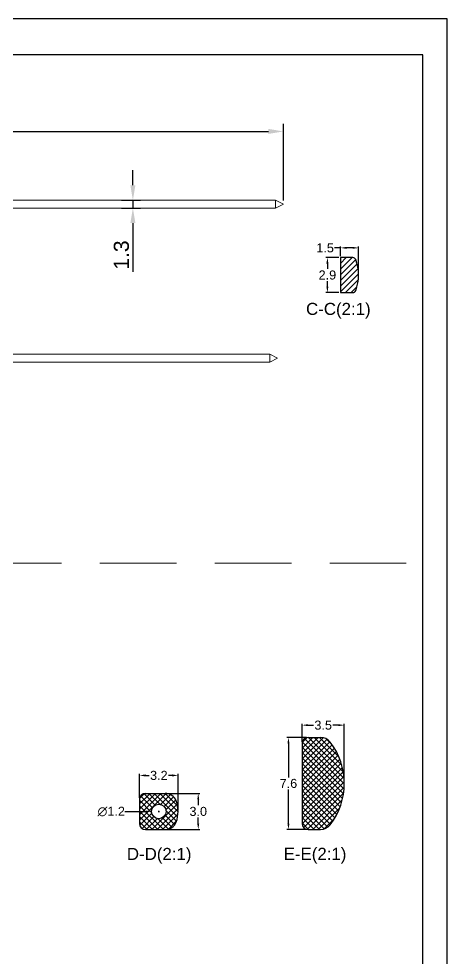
# Model space of a CAD drawing. Header units: millimetres. Extents: x 1399 to 2555, y 1196 to 1555.
# Drawn here: x 2483.8 to 2554.8, y 1398.8 to 1554.6 of the extents above; entities that cross this region are included whole.
import ezdxf

# ---------------------------------------------------------------- set-up
doc = ezdxf.new("R2010")
doc.units = ezdxf.units.MM
doc.linetypes.add('HIDDEN', pattern=[9.525, 6.35, -3.175])
doc.layers.add('Dimension', color=3, linetype='Continuous')
doc.layers.add('Text', color=4, linetype='Continuous')
doc.layers.add('Hatch', color=6, linetype='Continuous', lineweight=18)
doc.styles.get("Standard").update_dxf_attribs({"font": 'arial.ttf'})
doc.styles.add('宋体', font='SimSun.ttf')
doc.styles.add('样式 1', font='romant.shx')
doc.dimstyles.new('ISO-25$0', dxfattribs={"dimtxt": 2.5, "dimasz": 2.5, "dimexe": 0.5, "dimexo": 1, "dimgap": 1, "dimtad": 0, "dimtih": 1, "dimtoh": 1, "dimdec": 1, "dimzin": 10, "dimdsep": 46, "dimlunit": 6, "dimtxsty": '样式 1', "dimcen": 0, "dimclrd": 256, "dimclre": 256, "dimclrt": 7, "dimazin": 0, "dimtfac": 1, "dimtdec": 1, "dimtofl": 0, "dimtmove": 0, "dimatfit": 0, "dimfxl": 1, "dimtolj": 1, "dimtzin": 10, "dimarcsym": 0})
doc.dimstyles.get("Standard").update_dxf_attribs({"dimtxt": 0.18, "dimasz": 0.18, "dimexe": 0.18, "dimexo": 0.0625, "dimgap": 0.09, "dimtad": 0, "dimtih": 1, "dimtoh": 1, "dimdec": 4, "dimzin": 0, "dimdsep": 46, "dimtxsty": 'Standard', "dimcen": 0.09, "dimadec": 0, "dimazin": 0, "dimtfac": 1, "dimtdec": 4, "dimtofl": 0, "dimtmove": 0, "dimatfit": 3, "dimfxl": 1, "dimtolj": 1, "dimtzin": 0, "dimarcsym": 0})
doc.dimstyles.new('Standard$0', dxfattribs={"dimtxt": 2.3, "dimasz": 2, "dimexe": 1, "dimexo": 1, "dimgap": 1, "dimtad": 0, "dimtih": 1, "dimtoh": 1, "dimdec": 1, "dimzin": 0, "dimdsep": 46, "dimtxsty": 'Standard', "dimcen": 0, "dimclrd": 4, "dimclre": 4, "dimclrt": 4, "dimadec": 1, "dimazin": 0, "dimtfac": 1, "dimtdec": 1, "dimtofl": 0, "dimtmove": 0, "dimatfit": 0, "dimfxl": 1, "dimtolj": 1, "dimtzin": 0, "dimarcsym": 0})

# ---------------------------------------------------------------- blocks, each defined once
blk = doc.blocks.new('*D209')
at = {"layer": 'Defpoints', "color": 0, "transparency": 16777216}
for p in [(2527.66, 1535.88), (2391.58, 1525.42), (2527.66, 1523.83)]:
    blk.add_point(p, dxfattribs=at)
at = {"layer": 'Dimension', "color": 0, "lineweight": -2, "transparency": 16777216}
for p, q in [((2391.58, 1526.05), (2391.58, 1537.13)), ((2527.66, 1524.46), (2527.66, 1537.13)), ((2394.08, 1535.88), (2525.16, 1535.88))]:
    blk.add_line(p, q, dxfattribs=at)
at = {"layer": 'Dimension', "color": 0, "transparency": 16777216}
for points in [[(2394.08, 1536.3), (2394.08, 1535.47), (2391.58, 1535.88)], [(2525.16, 1536.3), (2525.16, 1535.47), (2527.66, 1535.88)]]:
    blk.add_solid(points, dxfattribs=at)
at = {"layer": 'Dimension', "color": 0, "transparency": 16777216, "insert": (2459.62, 1537.78), "char_height": 2.5, "attachment_point": 5}
blk.add_mtext('136.1', dxfattribs=at)
blk = doc.blocks.new('*D211')
at = {"layer": 'Defpoints', "color": 0, "transparency": 16777216}
for p in [(2500.2, 1524.47), (2500.2, 1523.18), (2502.7, 1523.18)]:
    blk.add_point(p, dxfattribs=at)
at = {"layer": 'Dimension', "color": 0, "lineweight": -2, "transparency": 16777216}
for p, q in [((2502.7, 1526.97), (2502.7, 1529.47)), ((2500.83, 1524.47), (2503.95, 1524.47)), ((2502.7, 1524.47), (2502.7, 1523.18)), ((2500.83, 1523.18), (2503.95, 1523.18)), ((2502.7, 1520.68), (2502.7, 1512.61))]:
    blk.add_line(p, q, dxfattribs=at)
at = {"layer": 'Dimension', "color": 0, "transparency": 16777216}
for points in [[(2502.28, 1526.97), (2503.12, 1526.97), (2502.7, 1524.47)], [(2502.28, 1520.68), (2503.12, 1520.68), (2502.7, 1523.18)]]:
    blk.add_solid(points, dxfattribs=at)
at = {"layer": 'Dimension', "color": 0, "transparency": 16777216, "insert": (2500.8, 1515.39), "char_height": 2.5, "attachment_point": 5, "rotation": 90}
blk.add_mtext('1.3', dxfattribs=at)
blk = doc.blocks.new('*D199')
at = {"layer": 'Defpoints', "color": 0, "transparency": 16777216}
for p in [(2510.2, 1429.14), (2503.8, 1425.17), (2510.2, 1423.17)]:
    blk.add_point(p, dxfattribs=at)
at = {"layer": 'Dimension', "color": 3, "lineweight": -2, "transparency": 16777216}
for p, q in [((2503.8, 1425.42), (2503.8, 1429.39)), ((2504.8, 1429.14), (2505.39, 1429.14)), ((2509.2, 1429.14), (2508.6, 1429.14)), ((2510.2, 1423.42), (2510.2, 1429.39))]:
    blk.add_line(p, q, dxfattribs=at)
at = {"layer": 'Dimension', "color": 3, "transparency": 16777216}
for points in [[(2504.8, 1429.31), (2504.8, 1428.97), (2503.8, 1429.14)], [(2509.2, 1429.31), (2509.2, 1428.97), (2510.2, 1429.14)]]:
    blk.add_solid(points, dxfattribs=at)
at = {"layer": 'Dimension', "transparency": 16777216, "insert": (2507, 1429.14), "char_height": 1.5, "attachment_point": 5}
blk.add_mtext('\\A1;3.2', dxfattribs=at)
blk = doc.blocks.new('*D200')
at = {"layer": 'Defpoints', "color": 0, "transparency": 16777216}
for p in [(2508.04, 1426.17), (2508.04, 1420.17), (2513.53, 1420.17)]:
    blk.add_point(p, dxfattribs=at)
at = {"layer": 'Dimension', "color": 3, "lineweight": -2, "transparency": 16777216}
for p, q in [((2508.29, 1426.17), (2513.78, 1426.17)), ((2513.53, 1425.17), (2513.53, 1424.19)), ((2513.53, 1421.17), (2513.53, 1422.16)), ((2508.29, 1420.17), (2513.78, 1420.17))]:
    blk.add_line(p, q, dxfattribs=at)
at = {"layer": 'Dimension', "color": 3, "transparency": 16777216}
for points in [[(2513.37, 1425.17), (2513.7, 1425.17), (2513.53, 1426.17)], [(2513.37, 1421.17), (2513.7, 1421.17), (2513.53, 1420.17)]]:
    blk.add_solid(points, dxfattribs=at)
at = {"layer": 'Dimension', "transparency": 16777216, "insert": (2513.53, 1423.17), "char_height": 1.5, "attachment_point": 5}
blk.add_mtext('\\A1;3.0', dxfattribs=at)
blk = doc.blocks.new('*D188')
at = {"layer": 'Defpoints', "color": 0, "transparency": 16777216}
for p in [(2505.8, 1423.17), (2508.2, 1423.18)]:
    blk.add_point(p, dxfattribs=at)
at = {"layer": 'Dimension', "color": 0, "lineweight": -2, "transparency": 16777216}
for p, q in [((2506.91, 1423.17), (2507.09, 1423.17)), ((2507, 1423.08), (2507, 1423.26)), ((2501.37, 1423.15), (2504.8, 1423.16))]:
    blk.add_line(p, q, dxfattribs=at)
at = {"layer": 'Dimension', "color": 0, "transparency": 16777216}
blk.add_solid([(2504.79, 1423.33), (2504.8, 1423), (2505.8, 1423.17)], dxfattribs=at)
at = {"layer": 'Dimension', "color": 0, "transparency": 16777216, "insert": (2499.11, 1423.15), "char_height": 1.5, "attachment_point": 5}
blk.add_mtext('\\A1;∅1.2', dxfattribs=at)
blk = doc.blocks.new('*D189')
at = {"layer": 'Defpoints', "color": 0, "transparency": 16777216}
for p in [(2537.74, 1437.47), (2530.74, 1434.44), (2537.74, 1427.81)]:
    blk.add_point(p, dxfattribs=at)
at = {"layer": 'Dimension', "color": 3, "lineweight": -2, "transparency": 16777216}
for p, q in [((2530.74, 1434.69), (2530.74, 1437.72)), ((2531.74, 1437.47), (2532.62, 1437.47)), ((2536.74, 1437.47), (2535.86, 1437.47)), ((2537.74, 1428.06), (2537.74, 1437.72))]:
    blk.add_line(p, q, dxfattribs=at)
at = {"layer": 'Dimension', "color": 3, "transparency": 16777216}
for points in [[(2531.74, 1437.64), (2531.74, 1437.31), (2530.74, 1437.47)], [(2536.74, 1437.64), (2536.74, 1437.31), (2537.74, 1437.47)]]:
    blk.add_solid(points, dxfattribs=at)
at = {"layer": 'Dimension', "transparency": 16777216, "insert": (2534.24, 1437.47), "char_height": 1.5, "attachment_point": 5}
blk.add_mtext('\\A1;3.5', dxfattribs=at)
blk = doc.blocks.new('*D190')
at = {"layer": 'Defpoints', "color": 0, "transparency": 16777216}
for p in [(2531.74, 1435.44), (2528.48, 1420.17), (2531.74, 1420.17)]:
    blk.add_point(p, dxfattribs=at)
at = {"layer": 'Dimension', "color": 3, "lineweight": -2, "transparency": 16777216}
for p, q in [((2531.49, 1435.44), (2528.23, 1435.44)), ((2528.48, 1434.44), (2528.48, 1428.82)), ((2528.48, 1421.17), (2528.48, 1426.79)), ((2531.49, 1420.17), (2528.23, 1420.17))]:
    blk.add_line(p, q, dxfattribs=at)
at = {"layer": 'Dimension', "color": 3, "transparency": 16777216}
for points in [[(2528.31, 1434.44), (2528.65, 1434.44), (2528.48, 1435.44)], [(2528.31, 1421.17), (2528.65, 1421.17), (2528.48, 1420.17)]]:
    blk.add_solid(points, dxfattribs=at)
at = {"layer": 'Dimension', "transparency": 16777216, "insert": (2528.48, 1427.81), "char_height": 1.5, "attachment_point": 5}
blk.add_mtext('\\A1;7.6', dxfattribs=at)
blk = doc.blocks.new('*D191')
at = {"layer": 'Defpoints', "color": 0, "transparency": 16777216}
for p in [(2537.11, 1514.98), (2534.94, 1509.18), (2537.11, 1509.18)]:
    blk.add_point(p, dxfattribs=at)
at = {"layer": 'Dimension', "color": 3, "lineweight": -2, "transparency": 16777216}
for p, q in [((2536.86, 1514.98), (2534.69, 1514.98)), ((2534.94, 1513.98), (2534.94, 1513.09)), ((2534.94, 1510.18), (2534.94, 1511.06)), ((2536.86, 1509.18), (2534.69, 1509.18))]:
    blk.add_line(p, q, dxfattribs=at)
at = {"layer": 'Dimension', "color": 3, "transparency": 16777216}
for points in [[(2534.77, 1513.98), (2535.11, 1513.98), (2534.94, 1514.98)], [(2534.77, 1510.18), (2535.11, 1510.18), (2534.94, 1509.18)]]:
    blk.add_solid(points, dxfattribs=at)
at = {"layer": 'Dimension', "transparency": 16777216, "insert": (2534.94, 1512.08), "char_height": 1.5, "attachment_point": 5}
blk.add_mtext('\\A1;2.9', dxfattribs=at)
blk = doc.blocks.new('*D192')
at = {"layer": 'Defpoints', "color": 0, "transparency": 16777216}
for p in [(2540.11, 1516.58), (2537.11, 1514.98), (2540.11, 1512.08)]:
    blk.add_point(p, dxfattribs=at)
at = {"layer": 'Dimension', "color": 3, "lineweight": -2, "transparency": 16777216}
for p, q in [((2537.11, 1515.23), (2537.11, 1516.83)), ((2540.11, 1512.33), (2540.11, 1516.83)), ((2537.11, 1516.58), (2536.11, 1516.58)), ((2539.11, 1516.58), (2538.11, 1516.58))]:
    blk.add_line(p, q, dxfattribs=at)
at = {"layer": 'Dimension', "color": 3, "transparency": 16777216}
for points in [[(2538.11, 1516.75), (2538.11, 1516.42), (2537.11, 1516.58)], [(2539.11, 1516.75), (2539.11, 1516.42), (2540.11, 1516.58)]]:
    blk.add_solid(points, dxfattribs=at)
at = {"layer": 'Dimension', "transparency": 16777216, "insert": (2534.56, 1516.58), "char_height": 1.5, "attachment_point": 5}
blk.add_mtext('\\A1;1.5', dxfattribs=at)

msp = doc.modelspace()

# ---------------------------------------------------------------- hatches: boundary and pattern name
h = msp.add_hatch()
h.set_pattern_fill('ANSI37', color=6, scale=0.19998, style=0)
h.set_pattern_definition([(45, (-2348.1173, 885.5658), (-0.448967905, 0.448967905), []), (135, (-2348.1173, 885.5658), (-0.448967905, -0.448967905), [])])
edge = h.paths.add_edge_path()
edge.add_arc((2533.81918, 1433.44335), 1.9998, 37.6917319, 90)
edge.add_line((2533.81918, 1435.44315), (2531.74304, 1435.44315))
edge.add_arc((2531.74304, 1434.44325), 0.9999, 90, 180)
edge.add_line((2530.74314, 1434.44325), (2530.74314, 1421.17277))
edge.add_arc((2531.74304, 1421.17277), 0.9999, 180, 270)
edge.add_line((2531.74304, 1420.17287), (2533.81918, 1420.17287))
edge.add_arc((2533.81918, 1422.17267), 1.9998, 270, 322.3082681)
edge.add_arc((2526.52572, 1427.80801), 11.21671, 322.3082681, 397.6917319)
h = msp.add_hatch()
h.set_pattern_fill('ANSI37', color=6, scale=0.19998, style=0)
h.set_pattern_definition([(45, (-2353.738, 885.96575), (-0.448967905, 0.448967905), []), (135, (-2353.738, 885.96575), (-0.448967905, -0.448967905), [])])
edge = h.paths.add_edge_path(flags=16)
edge.add_arc((2506.99552, 1423.17257), 1.19988, 0, 360)
edge = h.paths.add_edge_path()
edge.add_arc((2508.03928, 1422.17267), 1.9998, 270, 337.9128834)
edge.add_arc((2504.97737, 1423.17257), 5.21782, 340.3821761, 379.6178239)
edge.add_arc((2508.03928, 1424.17247), 1.9998, 22.0871166, 90)
edge.add_line((2508.03928, 1426.17227), (2504.79574, 1426.17227))
edge.add_arc((2504.79574, 1425.17237), 0.9999, 90, 180)
edge.add_line((2503.79584, 1425.17237), (2503.79584, 1421.17277))
edge.add_arc((2504.79574, 1421.17277), 0.9999, 180, 270)
edge.add_line((2504.79574, 1420.17287), (2508.03928, 1420.17287))
at = {"layer": 'Hatch', "ltscale": 10}
h = msp.add_hatch(dxfattribs=at)
h.set_pattern_fill('ANSI31', color=256, scale=5.3328)
h.set_pattern_definition([(45, (1954.2094, 1328.93455), (-0.4713574, 0.4713574), [])])
h.paths.add_polyline_path([(2539.63667, 1514.65267, 0.312227199), (2539.16882, 1514.97638), (2537.10606, 1514.97638), (2537.10606, 1509.17696), (2539.16882, 1509.17696, 0.312227199), (2539.63667, 1509.50067, 0.182099214)])

# ---------------------------------------------------------------- linework, layer by layer
for p, q in [((2550.76199, 1548.5531), (2141.50649, 1548.5531)), ((2550.76199, 1261.81215), (2550.76199, 1548.5531)), ((2539.16882, 1514.97638), (2537.10606, 1514.97638)), ((2537.10606, 1514.97638), (2537.10606, 1509.17696)), ((2537.10606, 1509.17696), (2539.16882, 1509.17696))]:
    msp.add_line(p, q)
at = {"color": 7, "lineweight": 13}
for p, q in [((2466.63208, 1498.9539), (2525.37187, 1498.9393)), ((2466.63208, 1497.6539), (2525.37187, 1497.64732))]:
    msp.add_line(p, q, dxfattribs=at)
at = {"color": 1, "linetype": 'HIDDEN', "lineweight": 9, "ltscale": 2}
msp.add_line((2154.32411, 1464.34844), (2550.76199, 1464.34844), dxfattribs=at)
at = {"color": 7}
for p, q in [((2530.74314, 1434.44325), (2530.74314, 1421.17277)), ((2531.74304, 1435.44315), (2533.81918, 1435.44315)), ((2503.79584, 1425.17237), (2503.79584, 1421.17277)), ((2504.79574, 1426.17227), (2508.03928, 1426.17227)), ((2504.79574, 1420.17287), (2508.03928, 1420.17287)), ((2531.74304, 1420.17287), (2533.81918, 1420.17287))]:
    msp.add_line(p, q, dxfattribs=at)
msp.add_lwpolyline([(2554.80003, 1257.5531), (2554.80003, 1554.5531), (2134.80004, 1554.5531), (2134.80004, 1257.5531)], close=True)
at = {"color": 7, "lineweight": 13}
for points in [[(2465.91709, 1524.46973), (2526.3649, 1524.46973)], [(2465.91709, 1523.17774), (2526.3649, 1523.17774)]]:
    msp.add_lwpolyline(points, dxfattribs=at)
for points in [[(2526.3649, 1523.17774), (2526.3649, 1524.46973), (2527.65688, 1523.83432)], [(2525.37187, 1497.64732), (2525.37187, 1498.9393), (2526.66385, 1498.3039)]]:
    msp.add_lwpolyline(points, close=True, dxfattribs=at)
at = {"color": 7}
msp.add_circle((2506.99552, 1423.17257), 1.19988, dxfattribs=at)
for centre, radius, start, end in [((2539.16882, 1514.47643), 0.49995, 20.6408648, 90), ((2532.79816, 1512.07667), 7.3076, 339.3591352, 20.6408648), ((2539.16882, 1509.67691), 0.49995, 270, 339.3591352)]:
    msp.add_arc(centre, radius, start, end)
at = {"color": 7, "lineweight": 13}
msp.add_arc((2525.97926, 1498.3039), 0.652, 358.5348728, 1.417263, dxfattribs=at)
at = {"color": 7}
for centre, radius, start, end in [((2531.74304, 1434.44325), 0.9999, 90, 180), ((2533.81918, 1433.44335), 1.9998, 37.6917319, 90), ((2526.52572, 1427.80801), 11.21671, 322.3082681, 37.6917319), ((2504.79574, 1425.17237), 0.9999, 90, 180), ((2508.03928, 1424.17247), 1.9998, 22.0871166, 90), ((2504.97737, 1423.17257), 5.21782, 340.3821761, 19.6178239), ((2504.79574, 1421.17277), 0.9999, 180, 270), ((2508.03928, 1422.17267), 1.9998, 270, 337.9128834), ((2531.74304, 1421.17277), 0.9999, 180, 270), ((2533.81918, 1422.17267), 1.9998, 270, 322.3082681)]:
    msp.add_arc(centre, radius, start, end, dxfattribs=at)

# ---------------------------------------------------------------- texts
at = {"layer": 'Text', "linetype": 'ByBlock', "lineweight": 9, "char_height": 2, "width": 19.8141978, "attachment_point": 5, "style": '宋体'}
for s, insert in [('{\\f@Arial Unicode MS|b0|i0|c0|p34;C-C(2:1)}', (2536.75814, 1506.16638)), ('{\\f@Arial Unicode MS|b0|i0|c0|p34;D-D(2:1)}', (2507.05418, 1415.83247)), ('{\\f@Arial Unicode MS|b0|i0|c0|p34;E-E(2:1)}', (2532.89025, 1415.84478))]:
    msp.add_mtext(s, dxfattribs=dict(at, insert=insert))

# ---------------------------------------------------------------- dimensions: what is measured, and where the dimension line sits
at = {"layer": 'Dimension'}
for base, p1, p2, dimstyle, override, picture, middle in [((2527.65688, 1535.88171), (2391.57517, 1525.42283), (2527.65688, 1523.83432), 'ISO-25$0', {"dimexe": 1.25, "dimexo": 0.625, "dimgap": 0.625, "dimtad": 1, "dimtih": 0, "dimtoh": 0, "dimzin": 8, "dimlunit": 2, "dimtxsty": 'Standard', "dimcen": 2.5, "dimclrd": 0, "dimclre": 0, "dimclrt": 0, "dimadec": 0, "dimtp": 0.2, "dimtm": 0.2, "dimtdec": 2, "dimtofl": 1, "dimatfit": 3, "dimtolj": 0, "dimtzin": 8}, '*D209', (2459.61603, 1537.784)), ((2537.74244, 1437.47275), (2530.74314, 1434.44325), (2537.74244, 1427.80801), 'Standard$0', {"dimtxt": 1.5, "dimasz": 1, "dimexe": 0.25, "dimexo": 0.25, "dimgap": 0.25, "dimlfac": 0.5, "dimclrd": 3, "dimclre": 3, "dimclrt": 256, "dimadec": 0, "dimtdec": 2, "dimatfit": 3}, '*D189', (2534.24279, 1437.47275)), ((2510.1952, 1429.13902), (2503.79584, 1425.17237), (2510.1952, 1423.17257), 'Standard$0', {"dimtxt": 1.5, "dimasz": 1, "dimexe": 0.25, "dimexo": 0.25, "dimgap": 0.25, "dimlfac": 0.5, "dimclrd": 3, "dimclre": 3, "dimclrt": 256, "dimadec": 0, "dimtdec": 2, "dimatfit": 3}, '*D199', (2506.99552, 1429.13902))]:
    dim = msp.add_linear_dim(base=base, p1=p1, p2=p2, dimstyle=dimstyle, override=override, dxfattribs=at)
    dim.commit()
    dim.dimension.update_dxf_attribs({"geometry": picture, "text_midpoint": middle})
for base, p1, p2, dimstyle, override, picture, middle in [((2502.7004, 1523.17774), (2500.20287, 1524.46973), (2500.20287, 1523.17774), 'ISO-25$0', {"dimexe": 1.25, "dimexo": 0.625, "dimgap": 0.625, "dimtad": 1, "dimtih": 0, "dimtoh": 0, "dimzin": 8, "dimlunit": 2, "dimtxsty": 'Standard', "dimcen": 2.5, "dimclrd": 0, "dimclre": 0, "dimclrt": 0, "dimadec": 0, "dimtp": 0.2, "dimtm": 0.2, "dimtdec": 2, "dimtofl": 1, "dimatfit": 3, "dimtolj": 0, "dimtzin": 8}, '*D211', (2500.79811, 1515.39466)), ((2528.48116, 1420.17287), (2531.74304, 1435.44315), (2531.74304, 1420.17287), 'Standard$0', {"dimtxt": 1.5, "dimasz": 1, "dimexe": 0.25, "dimexo": 0.25, "dimgap": 0.25, "dimlfac": 0.5, "dimclrd": 3, "dimclre": 3, "dimclrt": 256, "dimadec": 0, "dimtdec": 2, "dimatfit": 3}, '*D190', (2528.48116, 1427.80801)), ((2513.53411, 1420.17287), (2508.03928, 1426.17227), (2508.03928, 1420.17287), 'Standard$0', {"dimtxt": 1.5, "dimasz": 1, "dimexe": 0.25, "dimexo": 0.25, "dimgap": 0.25, "dimlfac": 0.5, "dimclrd": 3, "dimclre": 3, "dimclrt": 256, "dimadec": 0, "dimtdec": 2, "dimatfit": 3}, '*D200', (2513.53411, 1423.17257))]:
    dim = msp.add_linear_dim(base=base, p1=p1, p2=p2, angle=90, dimstyle=dimstyle, override=override, dxfattribs=at)
    dim.commit()
    dim.dimension.update_dxf_attribs({"geometry": picture, "text_midpoint": middle})
dim = msp.add_linear_dim(base=(2540.10576, 1516.58483), p1=(2537.10606, 1514.97638), p2=(2540.10576, 1512.07667), dimstyle='Standard$0', override={"dimtxt": 1.5, "dimasz": 1, "dimexe": 0.25, "dimexo": 0.25, "dimgap": 0.25, "dimlfac": 0.5, "dimclrd": 3, "dimclre": 3, "dimclrt": 256, "dimadec": 0, "dimtdec": 2, "dimatfit": 3}, dxfattribs=at)
dim.commit()
dim.dimension.update_dxf_attribs({"geometry": '*D192', "text_midpoint": (2534.55558, 1516.58483), "dimtype": 160})
dim = msp.add_linear_dim(base=(2534.94066, 1509.17696), p1=(2537.10606, 1514.97638), p2=(2537.10606, 1509.17696), angle=90, dimstyle='Standard$0', override={"dimtxt": 1.5, "dimasz": 1, "dimexe": 0.25, "dimexo": 0.25, "dimgap": 0.25, "dimlfac": 0.5, "dimclrd": 3, "dimclre": 3, "dimclrt": 256, "dimadec": 0, "dimtdec": 2, "dimatfit": 3}, dxfattribs=at)
dim.commit()
dim.dimension.update_dxf_attribs({"geometry": '*D191', "text_midpoint": (2534.94066, 1512.07667), "dimtype": 160})
dim = msp.add_diameter_dim_2p(p1=(2508.19539, 1423.17744), p2=(2505.79565, 1423.1677), dimstyle='Standard', override={"dimtxt": 1.5, "dimasz": 1, "dimtad": 0, "dimtih": 1, "dimtoh": 1, "dimdec": 1, "dimlfac": 0.5, "dimadec": 0}, dxfattribs=at)
dim.commit()
dim.dimension.update_dxf_attribs({"geometry": '*D188', "text_midpoint": (2501.37195, 1423.14975), "dimtype": 163})

doc.saveas('drawing.dxf')
